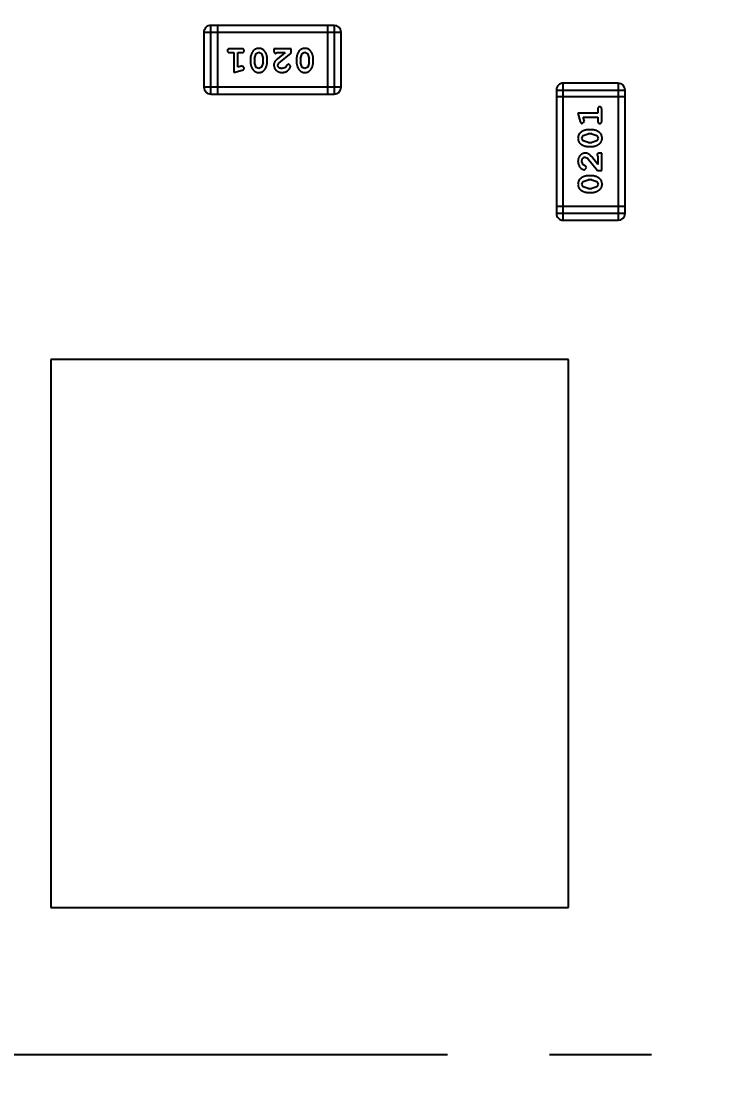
# Model space of a CAD drawing. Header units: millimetres. Extents: x -49 to 153, y -182 to -55.
# Drawn here: x 125.126 to 128.28, y -126.757 to -121.981 of the extents above; entities that cross this region are included whole.
import ezdxf

# ---------------------------------------------------------------- set-up
doc = ezdxf.new("R2010")
doc.units = ezdxf.units.MM
doc.header["$LTSCALE"] = 1.21
doc.header["$MEASUREMENT"] = 0
doc.header["$PDMODE"] = 3
doc.header["$PDSIZE"] = 0.3125
doc.linetypes.add('CENTER', pattern=[0.6, 0.375, -0.075, 0.075, -0.075])
doc.layers.get('0').update_dxf_attribs({"linetype": 'CONTINUOUS'})
doc.layers.get('DEFPOINTS').update_dxf_attribs({"linetype": 'CONTINUOUS'})
doc.layers.add('Dim', color=3, linetype='CONTINUOUS', lineweight=25)
doc.styles.get("Standard").update_dxf_attribs({"font": 'txt', "width": 0.8})
doc.dimstyles.get("Standard").update_dxf_attribs({"dimtxt": 0.15625, "dimasz": 0.1875, "dimexe": 0.125, "dimexo": 0.0625, "dimgap": 0.09, "dimtad": 0, "dimtih": 1, "dimtoh": 1, "dimzin": 4, "dimdsep": 46, "dimtxsty": 'Standard', "dimblk": '_FILLED', "dimblk1": '_FILLED', "dimblk2": '_FILLED', "dimcen": 0.09, "dimazin": 1, "dimtp": 0.01, "dimtm": 0.01, "dimtfac": 1, "dimtofl": 0, "dimtmove": 0, "dimatfit": 3, "dimldrblk": '_FILLED', "dimfxl": 1, "dimtolj": 1, "dimtzin": 4, "dimarcsym": 0})

# ---------------------------------------------------------------- blocks, each defined once
blk = doc.blocks.new('_FILLED')
at = {"color": 0, "linetype": 'ByBlock'}
blk.add_solid([(0, 0), (-1, 0.1667), (-1, -0.1667)], dxfattribs=at)
blk = doc.blocks.new('*D79')
at = {"layer": 'DEFPOINTS', "color": 0}
for p in [(103.9882, -113.9099), (95.9455, -118.3888), (95.7094, -126.5744), (123.0081, -126.5744), (150.6978, -126.5744)]:
    blk.add_point(p, dxfattribs=at)
at = {"layer": 'Dim', "color": 0, "lineweight": -2}
for p, q in [((103.9361, -113.8752), (99.3703, -110.835)), ((95.6469, -126.5744), (94.6096, -126.5744))]:
    blk.add_line(p, q, dxfattribs=at)
for start, end in [(149.38213, 160.15016), (166.19189, 176.95991)]:
    blk.add_arc((123.0081, -126.5744), 28.2735, start, end, dxfattribs=at)
at = {"layer": 'Dim', "color": 0, "lineweight": -2, "xscale": 1.5, "yscale": 1.5, "zscale": 1.5}
for p, rotation in [((99.4744, -110.9043), 57.86208909579157), ((94.7346, -126.5744), 268.4799565881056)]:
    blk.add_blockref('_FILLED', p, dxfattribs=dict(at, rotation=rotation))
at = {"layer": 'Dim', "color": 0, "insert": (95.9455, -118.3888), "char_height": 1.5, "attachment_point": 5, "rotation": 73.171}
blk.add_mtext('\\A1;34%%d', dxfattribs=at)
blk = doc.blocks.new('*D80')
at = {"layer": 'DEFPOINTS', "color": 0}
for p in [(95.7094, -126.5744), (123.0081, -126.5744), (150.6978, -126.5744), (95.977, -134.8087), (104.0987, -139.2733)]:
    blk.add_point(p, dxfattribs=at)
at = {"layer": 'Dim', "color": 0, "lineweight": -2}
for p, q in [((95.6469, -126.5744), (94.6256, -126.5744)), ((104.0468, -139.3081), (99.4459, -142.398))]:
    blk.add_line(p, q, dxfattribs=at)
for start, end in [(183.04181, 193.91939), (199.96454, 210.84213)]:
    blk.add_arc((123.0081, -126.5744), 28.2575, start, end, dxfattribs=at)
at = {"layer": 'Dim', "color": 0, "lineweight": -2, "xscale": 1.5, "yscale": 1.5, "zscale": 1.5}
for p, rotation in [((94.7506, -126.5744), 91.52090279416298), ((99.5496, -142.3283), 302.3630280277945)]:
    blk.add_blockref('_FILLED', p, dxfattribs=dict(at, rotation=rotation))
at = {"layer": 'Dim', "color": 0, "insert": (95.977, -134.8087), "char_height": 1.5, "attachment_point": 5, "rotation": 286.942}
blk.add_mtext('\\A1;34%%d', dxfattribs=at)

msp = doc.modelspace()

# ---------------------------------------------------------------- linework, layer by layer
at = {"color": 6, "linetype": 'Continuous'}
for p, q in [((125.9669, -122.3039), (125.9668, -121.9991)), ((126.5155, -121.9991), (125.9668, -121.9991)), ((125.9973, -121.9991), (125.9973, -122.3039)), ((126.485, -121.9991), (126.485, -122.3039)), ((126.5155, -121.9991), (126.5155, -122.3039)), ((125.9364, -122.0296), (126.546, -122.0295)), ((125.9364, -122.0296), (125.9364, -122.2734)), ((126.546, -122.2734), (126.546, -122.0295)), ((126.1043, -122.1027), (126.0524, -122.1027)), ((126.0524, -122.12), (126.0697, -122.12)), ((126.0697, -122.12), (126.0697, -122.2081)), ((126.087, -122.185), (126.087, -122.12)), ((126.087, -122.12), (126.1043, -122.12)), ((126.1436, -122.1458), (126.1436, -122.1635)), ((126.1609, -122.146), (126.1682, -122.1243)), ((126.1609, -122.146), (126.1609, -122.1632)), ((126.1682, -122.1243), (126.1805, -122.1185)), ((126.1805, -122.1185), (126.1926, -122.1237)), ((126.1926, -122.1237), (126.2003, -122.146)), ((126.2003, -122.1632), (126.2003, -122.146)), ((126.2176, -122.1635), (126.2176, -122.1458)), ((126.2475, -122.1027), (126.2475, -122.1106)), ((126.3245, -122.1027), (126.2475, -122.1027)), ((126.2561, -122.1232), (126.2616, -122.12)), ((126.2616, -122.12), (126.2978, -122.12)), ((126.2978, -122.12), (126.2642, -122.1471)), ((126.2695, -122.1666), (126.3245, -122.1216)), ((126.3245, -122.1216), (126.3245, -122.1027)), ((126.3481, -122.1457), (126.3481, -122.1635)), ((126.3654, -122.146), (126.3727, -122.1242)), ((126.3654, -122.146), (126.3654, -122.1632)), ((126.3727, -122.1242), (126.385, -122.1184)), ((126.385, -122.1184), (126.3971, -122.1237)), ((126.3971, -122.1237), (126.4048, -122.146)), ((126.4048, -122.1632), (126.4048, -122.146)), ((126.4221, -122.1635), (126.4221, -122.1457)), ((126.102, -122.1808), (126.087, -122.185)), ((126.1074, -122.1798), (126.102, -122.1808)), ((126.1153, -122.1891), (126.1074, -122.1798)), ((126.1685, -122.1855), (126.1609, -122.1632)), ((126.1807, -122.1908), (126.1685, -122.1855)), ((126.193, -122.185), (126.1807, -122.1908)), ((126.2003, -122.1632), (126.193, -122.185)), ((126.2648, -122.1763), (126.2695, -122.1666)), ((126.2991, -122.1854), (126.2843, -122.1908)), ((126.3041, -122.1769), (126.2991, -122.1854)), ((126.3126, -122.1704), (126.3041, -122.1769)), ((126.3214, -122.1788), (126.3126, -122.1704)), ((126.373, -122.1855), (126.3654, -122.1632)), ((126.3852, -122.1908), (126.373, -122.1855)), ((126.3975, -122.185), (126.3852, -122.1908)), ((126.4048, -122.1632), (126.3975, -122.185)), ((126.0697, -122.2081), (126.1063, -122.1982)), ((126.546, -122.2734), (125.9364, -122.2734)), ((127.5026, -122.2862), (127.5026, -122.8349)), ((127.5026, -122.2862), (127.8074, -122.2862)), ((127.7769, -122.2557), (127.533, -122.2558)), ((127.5331, -122.8654), (127.533, -122.2558)), ((127.7769, -122.2557), (127.7769, -122.8653)), ((127.8074, -122.8349), (127.8074, -122.2862)), ((125.9669, -122.3039), (126.5155, -122.3039)), ((127.8074, -122.3167), (127.5026, -122.3167)), ((127.6864, -122.3718), (127.6864, -122.3891)), ((127.7037, -122.4237), (127.7037, -122.3718)), ((127.6864, -122.3891), (127.5983, -122.3891)), ((127.5983, -122.3891), (127.6082, -122.4257)), ((127.6174, -122.4347), (127.6267, -122.4268)), ((127.6215, -122.4064), (127.6864, -122.4064)), ((127.6256, -122.4214), (127.6215, -122.4064)), ((127.6267, -122.4268), (127.6256, -122.4214)), ((127.6864, -122.4064), (127.6864, -122.4237)), ((127.6209, -122.4879), (127.6432, -122.4803)), ((127.6607, -122.463), (127.643, -122.463)), ((127.6604, -122.4803), (127.6432, -122.4803)), ((127.6604, -122.4803), (127.6822, -122.4876)), ((127.6157, -122.5), (127.6209, -122.4879)), ((127.6215, -122.5124), (127.6157, -122.5)), ((127.6432, -122.5197), (127.6215, -122.5124)), ((127.6432, -122.5197), (127.6604, -122.5197)), ((127.6827, -122.512), (127.6604, -122.5197)), ((127.6822, -122.4876), (127.688, -122.4999)), ((127.688, -122.4999), (127.6827, -122.512)), ((127.643, -122.537), (127.6607, -122.537)), ((127.6833, -122.5755), (127.6865, -122.581)), ((127.7038, -122.5668), (127.6959, -122.5668)), ((127.7038, -122.6439), (127.7038, -122.5668)), ((127.621, -122.6185), (127.6157, -122.6036)), ((127.6296, -122.6235), (127.621, -122.6185)), ((127.6361, -122.632), (127.6296, -122.6235)), ((127.6302, -122.5842), (127.6399, -122.5889)), ((127.6399, -122.5889), (127.6849, -122.6439)), ((127.6865, -122.6172), (127.6594, -122.5836)), ((127.6865, -122.581), (127.6865, -122.6172)), ((127.6277, -122.6408), (127.6361, -122.632)), ((127.6607, -122.6675), (127.643, -122.6675)), ((127.6849, -122.6439), (127.7038, -122.6439)), ((127.6157, -122.7046), (127.621, -122.6924)), ((127.6215, -122.7169), (127.6157, -122.7046)), ((127.621, -122.6924), (127.6432, -122.6848)), ((127.6433, -122.7242), (127.6215, -122.7169)), ((127.6605, -122.6848), (127.6432, -122.6848)), ((127.6605, -122.6848), (127.6822, -122.6921)), ((127.6828, -122.7165), (127.6605, -122.7242)), ((127.6822, -122.6921), (127.688, -122.7044)), ((127.688, -122.7044), (127.6828, -122.7165)), ((127.643, -122.7415), (127.6607, -122.7415)), ((127.6433, -122.7242), (127.6605, -122.7242)), ((127.8074, -122.8044), (127.5026, -122.8044)), ((127.8074, -122.8349), (127.5026, -122.8349)), ((127.5331, -122.8654), (127.7769, -122.8653)), ((127.5565, -123.4835), (125.2565, -123.4837)), ((125.2565, -123.4837), (125.2567, -125.9212)), ((127.5567, -125.921), (127.5565, -123.4835)), ((125.2567, -125.9212), (127.5567, -125.921))]:
    msp.add_line(p, q, dxfattribs=at)
at = {"color": 4, "linetype": 'CENTER', "ltscale": 5}
msp.add_line((95.7094, -126.5744), (150.6978, -126.5744), dxfattribs=at)
at = {"color": 7, "linetype": 'Continuous'}
msp.add_arc((123.0081, -126.5744), 24.48, 100.97933, 79.01595, dxfattribs=at)
at = {"color": 6, "linetype": 'Continuous'}
for centre, start, end in [((125.9668, -122.0296), 90.0045, 180.0045), ((126.5155, -122.0295), 0.0045, 90.0045), ((125.9669, -122.2734), 180.0045, 270.0045), ((126.5155, -122.2734), 270.0045, 0.0045), ((127.533, -122.2862), 90.0045, 180.0045), ((127.7769, -122.2862), 0.0045, 90.0045), ((127.5331, -122.8349), 180.0045, 270.0045), ((127.7769, -122.8349), 270.0045, 0.0045)]:
    msp.add_arc(centre, 0.0305, start, end, dxfattribs=at)
for points, knots in [([(126.0524, -122.1027), (126.0515, -122.1028), (126.0498, -122.1028), (126.0475, -122.1033), (126.0455, -122.104), (126.044, -122.1051), (126.0428, -122.1064), (126.042, -122.1079), (126.0415, -122.1096), (126.0414, -122.1108), (126.0414, -122.1114)], [0, 0, 0, 0, 0.169012, 0.317488, 0.445429, 0.560977, 0.67065, 0.776666, 0.88492, 1, 1, 1, 1]), ([(126.0414, -122.1114), (126.0414, -122.112), (126.0415, -122.1132), (126.042, -122.1149), (126.0428, -122.1164), (126.044, -122.1177), (126.0455, -122.1188), (126.0475, -122.1195), (126.0498, -122.12), (126.0515, -122.12), (126.0524, -122.12)], [0, 0, 0, 0, 0.11517, 0.223509, 0.328254, 0.438012, 0.553651, 0.682263, 0.830856, 1, 1, 1, 1]), ([(126.1153, -122.1114), (126.1153, -122.1108), (126.1152, -122.1096), (126.1147, -122.1079), (126.1139, -122.1064), (126.1127, -122.105), (126.1112, -122.104), (126.1092, -122.1033), (126.1069, -122.1028), (126.1052, -122.1027), (126.1043, -122.1027)], [0, 0, 0, 0, 0.115051, 0.223278, 0.329269, 0.437893, 0.554681, 0.682591, 0.83103, 1, 1, 1, 1]), ([(126.1043, -122.12), (126.1052, -122.12), (126.1069, -122.12), (126.1092, -122.1195), (126.1112, -122.1187), (126.1127, -122.1177), (126.1139, -122.1163), (126.1147, -122.1149), (126.1152, -122.1132), (126.1153, -122.112), (126.1153, -122.1114)], [0, 0, 0, 0, 0.169102, 0.317658, 0.446239, 0.563118, 0.671828, 0.776546, 0.884858, 1, 1, 1, 1]), ([(126.1805, -122.1011), (126.1791, -122.1012), (126.1763, -122.1013), (126.1722, -122.102), (126.1683, -122.1031), (126.1648, -122.1047), (126.1614, -122.1067), (126.1584, -122.1092), (126.1556, -122.1122), (126.1531, -122.1156), (126.1509, -122.1192), (126.149, -122.1228), (126.1473, -122.1266), (126.146, -122.1303), (126.1449, -122.1341), (126.1442, -122.138), (126.1437, -122.1419), (126.1437, -122.1445), (126.1436, -122.1458)], [0, 0, 0, 0, 0.067217, 0.131051, 0.19272, 0.252824, 0.312745, 0.373449, 0.436041, 0.501494, 0.567761, 0.632087, 0.695096, 0.757109, 0.817993, 0.878657, 0.939311, 1, 1, 1, 1]), ([(126.2176, -122.1458), (126.2176, -122.1447), (126.2175, -122.1426), (126.2172, -122.1394), (126.2167, -122.1363), (126.216, -122.1332), (126.2152, -122.1301), (126.214, -122.1271), (126.2128, -122.1242), (126.2113, -122.1213), (126.2097, -122.1185), (126.2081, -122.116), (126.2064, -122.1137), (126.2048, -122.1116), (126.2031, -122.1097), (126.2014, -122.1081), (126.1997, -122.1066), (126.1973, -122.105), (126.1941, -122.1034), (126.1899, -122.1021), (126.1853, -122.1013), (126.1822, -122.1012), (126.1805, -122.1011)], [0, 0, 0, 0, 0.049886, 0.09882, 0.148132, 0.19689, 0.246038, 0.295176, 0.345305, 0.395692, 0.445312, 0.491875, 0.535813, 0.577009, 0.616081, 0.652689, 0.687585, 0.720206, 0.785062, 0.85223, 0.923759, 1, 1, 1, 1]), ([(126.2475, -122.1106), (126.2475, -122.1116), (126.2475, -122.1136), (126.248, -122.1163), (126.2486, -122.1186), (126.2497, -122.1203), (126.251, -122.1216), (126.2525, -122.1225), (126.2543, -122.1231), (126.2555, -122.1231), (126.2561, -122.1232)], [0, 0, 0, 0, 0.1844, 0.34094, 0.473574, 0.586824, 0.690029, 0.789175, 0.890445, 1, 1, 1, 1]), ([(126.2642, -122.1471), (126.2633, -122.1478), (126.2617, -122.1493), (126.2593, -122.1515), (126.2572, -122.1536), (126.2553, -122.1556), (126.2537, -122.1575), (126.2523, -122.1593), (126.2512, -122.1609), (126.2501, -122.163), (126.249, -122.1655), (126.2481, -122.1687), (126.2476, -122.172), (126.2475, -122.1742), (126.2475, -122.1754)], [0, 0, 0, 0, 0.103002, 0.197728, 0.285279, 0.365235, 0.437224, 0.502446, 0.560545, 0.611446, 0.707576, 0.80349, 0.900532, 1, 1, 1, 1]), ([(126.385, -122.1011), (126.3836, -122.1012), (126.3808, -122.1012), (126.3767, -122.102), (126.3728, -122.1031), (126.3693, -122.1047), (126.3659, -122.1067), (126.3629, -122.1092), (126.3601, -122.1122), (126.3576, -122.1155), (126.3555, -122.1191), (126.3535, -122.1228), (126.3518, -122.1265), (126.3505, -122.1303), (126.3495, -122.1341), (126.3487, -122.1379), (126.3482, -122.1418), (126.3482, -122.1444), (126.3481, -122.1457)], [0, 0, 0, 0, 0.067217, 0.131051, 0.19272, 0.252824, 0.312745, 0.373449, 0.436041, 0.501494, 0.567761, 0.632087, 0.695096, 0.757109, 0.817993, 0.878657, 0.939311, 1, 1, 1, 1]), ([(126.4221, -122.1457), (126.4221, -122.1447), (126.422, -122.1425), (126.4217, -122.1394), (126.4212, -122.1362), (126.4205, -122.1331), (126.4197, -122.1301), (126.4185, -122.1271), (126.4173, -122.1241), (126.4158, -122.1213), (126.4142, -122.1185), (126.4126, -122.116), (126.4109, -122.1137), (126.4093, -122.1116), (126.4076, -122.1097), (126.4059, -122.108), (126.4042, -122.1066), (126.4018, -122.105), (126.3986, -122.1034), (126.3944, -122.1021), (126.3899, -122.1013), (126.3867, -122.1012), (126.385, -122.1011)], [0, 0, 0, 0, 0.049886, 0.09882, 0.148132, 0.19689, 0.246038, 0.295176, 0.345305, 0.395692, 0.445312, 0.491875, 0.535813, 0.577009, 0.616081, 0.652689, 0.687585, 0.720206, 0.785062, 0.85223, 0.923759, 1, 1, 1, 1]), ([(126.1063, -122.1982), (126.1071, -122.198), (126.1087, -122.1975), (126.1108, -122.1967), (126.1124, -122.1958), (126.1136, -122.1947), (126.1144, -122.1936), (126.1149, -122.1922), (126.1153, -122.1907), (126.1153, -122.1896), (126.1153, -122.1891)], [0, 0, 0, 0, 0.187321, 0.344927, 0.475328, 0.579604, 0.674244, 0.773631, 0.882025, 1, 1, 1, 1]), ([(126.1436, -122.1635), (126.1437, -122.1646), (126.1437, -122.1667), (126.144, -122.1699), (126.1445, -122.1731), (126.1452, -122.1762), (126.1461, -122.1792), (126.1472, -122.1822), (126.1485, -122.1852), (126.15, -122.1881), (126.1516, -122.1908), (126.1532, -122.1934), (126.1549, -122.1957), (126.1566, -122.1978), (126.1583, -122.1996), (126.16, -122.2013), (126.1617, -122.2027), (126.1641, -122.2043), (126.1673, -122.2059), (126.1714, -122.2072), (126.176, -122.208), (126.1791, -122.2081), (126.1808, -122.2081)], [0, 0, 0, 0, 0.049855, 0.099516, 0.148482, 0.19758, 0.246804, 0.296268, 0.346517, 0.397047, 0.446826, 0.49336, 0.537801, 0.579207, 0.617974, 0.654833, 0.689171, 0.722088, 0.786392, 0.853518, 0.924186, 1, 1, 1, 1]), ([(126.1808, -122.2081), (126.1822, -122.2081), (126.185, -122.208), (126.1891, -122.2073), (126.1929, -122.2062), (126.1965, -122.2046), (126.1998, -122.2025), (126.2029, -122.2), (126.2057, -122.197), (126.2081, -122.1937), (126.2103, -122.1901), (126.2122, -122.1864), (126.2139, -122.1827), (126.2152, -122.1789), (126.2163, -122.1751), (126.217, -122.1713), (126.2175, -122.1674), (126.2175, -122.1648), (126.2176, -122.1635)], [0, 0, 0, 0, 0.06692, 0.130834, 0.19258, 0.252759, 0.312631, 0.373411, 0.436359, 0.501894, 0.568244, 0.632472, 0.69556, 0.757163, 0.818592, 0.878885, 0.939235, 1, 1, 1, 1]), ([(126.2475, -122.1754), (126.2475, -122.1765), (126.2476, -122.1787), (126.248, -122.1819), (126.2489, -122.185), (126.25, -122.188), (126.2515, -122.1908), (126.2532, -122.1935), (126.2553, -122.1961), (126.2577, -122.1986), (126.2604, -122.2008), (126.2632, -122.2028), (126.2663, -122.2044), (126.2695, -122.2058), (126.2729, -122.2068), (126.2765, -122.2076), (126.2803, -122.208), (126.2828, -122.2081), (126.2841, -122.2081)], [0, 0, 0, 0, 0.060981, 0.120256, 0.178148, 0.236115, 0.293993, 0.352864, 0.413358, 0.476056, 0.539296, 0.602396, 0.665116, 0.728325, 0.792919, 0.859317, 0.928302, 1, 1, 1, 1]), ([(126.2843, -122.1908), (126.2829, -122.1908), (126.2802, -122.1907), (126.2763, -122.1898), (126.273, -122.1885), (126.2701, -122.1865), (126.2678, -122.1843), (126.266, -122.1818), (126.265, -122.1791), (126.2648, -122.1772), (126.2648, -122.1763)], [0, 0, 0, 0, 0.156344, 0.299348, 0.4327, 0.561, 0.682299, 0.791883, 0.89611, 1, 1, 1, 1]), ([(126.2841, -122.2081), (126.2858, -122.2081), (126.2892, -122.2079), (126.2941, -122.2071), (126.2989, -122.2057), (126.3034, -122.2037), (126.3075, -122.2012), (126.3112, -122.1984), (126.3143, -122.1951), (126.3168, -122.1915), (126.3188, -122.188), (126.3203, -122.1847), (126.3212, -122.1816), (126.3213, -122.1797), (126.3214, -122.1788)], [0, 0, 0, 0, 0.098286, 0.193983, 0.289056, 0.384352, 0.477435, 0.566197, 0.652355, 0.737986, 0.818188, 0.887401, 0.94802, 1, 1, 1, 1]), ([(126.3481, -122.1635), (126.3482, -122.1646), (126.3482, -122.1667), (126.3485, -122.1699), (126.349, -122.173), (126.3497, -122.1761), (126.3506, -122.1792), (126.3517, -122.1822), (126.353, -122.1852), (126.3545, -122.1881), (126.3561, -122.1908), (126.3578, -122.1933), (126.3594, -122.1957), (126.3611, -122.1978), (126.3628, -122.1996), (126.3645, -122.2013), (126.3662, -122.2027), (126.3686, -122.2043), (126.3718, -122.2059), (126.376, -122.2072), (126.3805, -122.208), (126.3837, -122.2081), (126.3853, -122.2081)], [0, 0, 0, 0, 0.049855, 0.099516, 0.148482, 0.19758, 0.246804, 0.296268, 0.346517, 0.397047, 0.446826, 0.49336, 0.537801, 0.579207, 0.617974, 0.654833, 0.689171, 0.722088, 0.786392, 0.853518, 0.924186, 1, 1, 1, 1]), ([(126.3853, -122.2081), (126.3867, -122.2081), (126.3895, -122.208), (126.3936, -122.2073), (126.3975, -122.2062), (126.401, -122.2046), (126.4043, -122.2025), (126.4074, -122.2), (126.4102, -122.197), (126.4126, -122.1936), (126.4148, -122.1901), (126.4168, -122.1864), (126.4184, -122.1827), (126.4197, -122.1789), (126.4208, -122.1751), (126.4215, -122.1713), (126.422, -122.1674), (126.4221, -122.1648), (126.4221, -122.1635)], [0, 0, 0, 0, 0.06692, 0.130834, 0.19258, 0.252759, 0.312631, 0.373411, 0.436359, 0.501894, 0.568244, 0.632472, 0.69556, 0.757163, 0.818592, 0.878885, 0.939235, 1, 1, 1, 1]), ([(127.6951, -122.3608), (127.6945, -122.3608), (127.6933, -122.3609), (127.6916, -122.3614), (127.6901, -122.3622), (127.6888, -122.3634), (127.6877, -122.3649), (127.687, -122.3669), (127.6865, -122.3692), (127.6865, -122.3709), (127.6864, -122.3718)], [0, 0, 0, 0, 0.11517, 0.223509, 0.328254, 0.438012, 0.553651, 0.682263, 0.830856, 1, 1, 1, 1]), ([(127.7037, -122.3718), (127.7037, -122.3709), (127.7037, -122.3692), (127.7032, -122.3669), (127.7025, -122.3649), (127.7014, -122.3634), (127.7001, -122.3622), (127.6986, -122.3614), (127.6969, -122.3609), (127.6957, -122.3608), (127.6951, -122.3608)], [0, 0, 0, 0, 0.169012, 0.317488, 0.445429, 0.560977, 0.67065, 0.776666, 0.88492, 1, 1, 1, 1]), ([(127.6082, -122.4257), (127.6085, -122.4265), (127.609, -122.4281), (127.6098, -122.4302), (127.6107, -122.4318), (127.6117, -122.433), (127.6129, -122.4338), (127.6143, -122.4343), (127.6158, -122.4347), (127.6168, -122.4347), (127.6174, -122.4347)], [0, 0, 0, 0, 0.187321, 0.344927, 0.475328, 0.579604, 0.674244, 0.773631, 0.882025, 1, 1, 1, 1]), ([(127.6864, -122.4237), (127.6865, -122.4246), (127.6865, -122.4263), (127.687, -122.4286), (127.6877, -122.4305), (127.6888, -122.4321), (127.6901, -122.4333), (127.6916, -122.4341), (127.6933, -122.4346), (127.6945, -122.4347), (127.6951, -122.4347)], [0, 0, 0, 0, 0.169102, 0.317658, 0.446239, 0.563118, 0.671828, 0.776546, 0.884858, 1, 1, 1, 1]), ([(127.6951, -122.4347), (127.6957, -122.4347), (127.6969, -122.4346), (127.6986, -122.4341), (127.7001, -122.4333), (127.7014, -122.4321), (127.7025, -122.4306), (127.7032, -122.4286), (127.7037, -122.4263), (127.7037, -122.4246), (127.7037, -122.4237)], [0, 0, 0, 0, 0.115051, 0.223278, 0.329269, 0.437893, 0.554681, 0.682591, 0.83103, 1, 1, 1, 1]), ([(127.643, -122.463), (127.6419, -122.463), (127.6397, -122.4631), (127.6366, -122.4634), (127.6334, -122.4639), (127.6303, -122.4646), (127.6273, -122.4655), (127.6243, -122.4666), (127.6213, -122.4679), (127.6184, -122.4694), (127.6157, -122.471), (127.6131, -122.4726), (127.6108, -122.4743), (127.6087, -122.476), (127.6068, -122.4777), (127.6052, -122.4794), (127.6038, -122.4811), (127.6022, -122.4835), (127.6006, -122.4867), (127.5993, -122.4908), (127.5985, -122.4954), (127.5984, -122.4985), (127.5983, -122.5002)], [0, 0, 0, 0, 0.049855, 0.099516, 0.148482, 0.19758, 0.246804, 0.296268, 0.346517, 0.397047, 0.446826, 0.49336, 0.537801, 0.579207, 0.617974, 0.654833, 0.689171, 0.722088, 0.786392, 0.853518, 0.924186, 1, 1, 1, 1]), ([(127.7053, -122.4999), (127.7053, -122.4985), (127.7052, -122.4956), (127.7045, -122.4916), (127.7034, -122.4877), (127.7018, -122.4841), (127.6998, -122.4808), (127.6972, -122.4778), (127.6943, -122.475), (127.6909, -122.4725), (127.6873, -122.4703), (127.6836, -122.4684), (127.6799, -122.4667), (127.6762, -122.4654), (127.6723, -122.4643), (127.6685, -122.4636), (127.6646, -122.4631), (127.662, -122.463), (127.6607, -122.463)], [0, 0, 0, 0, 0.067217, 0.131051, 0.19272, 0.252824, 0.312745, 0.373449, 0.436041, 0.501494, 0.567761, 0.632087, 0.695096, 0.757109, 0.817993, 0.878657, 0.939311, 1, 1, 1, 1]), ([(127.5983, -122.5002), (127.5984, -122.5016), (127.5985, -122.5044), (127.5992, -122.5085), (127.6003, -122.5123), (127.6019, -122.5159), (127.604, -122.5192), (127.6065, -122.5223), (127.6094, -122.525), (127.6128, -122.5275), (127.6164, -122.5297), (127.6201, -122.5316), (127.6238, -122.5333), (127.6276, -122.5346), (127.6314, -122.5357), (127.6352, -122.5364), (127.6391, -122.5369), (127.6417, -122.5369), (127.643, -122.537)], [0, 0, 0, 0, 0.06692, 0.130834, 0.19258, 0.252759, 0.312631, 0.373411, 0.436359, 0.501894, 0.568244, 0.632472, 0.69556, 0.757163, 0.818592, 0.878885, 0.939235, 1, 1, 1, 1]), ([(127.6607, -122.537), (127.6618, -122.5369), (127.6639, -122.5369), (127.6671, -122.5366), (127.6702, -122.5361), (127.6733, -122.5354), (127.6764, -122.5345), (127.6793, -122.5334), (127.6823, -122.5321), (127.6852, -122.5307), (127.6879, -122.5291), (127.6905, -122.5275), (127.6928, -122.5258), (127.6949, -122.5242), (127.6967, -122.5225), (127.6984, -122.5208), (127.6998, -122.519), (127.7014, -122.5167), (127.703, -122.5135), (127.7044, -122.5093), (127.7052, -122.5047), (127.7053, -122.5016), (127.7053, -122.4999)], [0, 0, 0, 0, 0.049886, 0.09882, 0.148132, 0.19689, 0.246038, 0.295176, 0.345305, 0.395692, 0.445312, 0.491875, 0.535813, 0.577009, 0.616081, 0.652689, 0.687585, 0.720206, 0.785062, 0.85223, 0.923759, 1, 1, 1, 1]), ([(127.6311, -122.5668), (127.63, -122.5669), (127.6278, -122.567), (127.6246, -122.5674), (127.6215, -122.5682), (127.6185, -122.5694), (127.6156, -122.5708), (127.6129, -122.5726), (127.6103, -122.5747), (127.6079, -122.5771), (127.6057, -122.5798), (127.6037, -122.5826), (127.602, -122.5857), (127.6007, -122.5889), (127.5997, -122.5923), (127.5989, -122.5959), (127.5984, -122.5996), (127.5984, -122.6022), (127.5984, -122.6035)], [0, 0, 0, 0, 0.060981, 0.120256, 0.178148, 0.236115, 0.293993, 0.352864, 0.413358, 0.476056, 0.539296, 0.602396, 0.665116, 0.728325, 0.792919, 0.859317, 0.928302, 1, 1, 1, 1]), ([(127.6594, -122.5836), (127.6586, -122.5827), (127.6572, -122.581), (127.6549, -122.5787), (127.6528, -122.5766), (127.6508, -122.5747), (127.649, -122.5731), (127.6472, -122.5717), (127.6456, -122.5706), (127.6435, -122.5695), (127.641, -122.5684), (127.6378, -122.5675), (127.6345, -122.5669), (127.6323, -122.5669), (127.6311, -122.5668)], [0, 0, 0, 0, 0.103002, 0.197728, 0.285279, 0.365235, 0.437224, 0.502446, 0.560545, 0.611446, 0.707576, 0.80349, 0.900532, 1, 1, 1, 1]), ([(127.6959, -122.5668), (127.6948, -122.5669), (127.6928, -122.5669), (127.6901, -122.5674), (127.6879, -122.568), (127.6862, -122.5691), (127.6849, -122.5704), (127.684, -122.5719), (127.6834, -122.5736), (127.6833, -122.5749), (127.6833, -122.5755)], [0, 0, 0, 0, 0.1844, 0.34094, 0.473574, 0.586824, 0.690029, 0.789175, 0.890445, 1, 1, 1, 1]), ([(127.5984, -122.6035), (127.5984, -122.6052), (127.5985, -122.6086), (127.5994, -122.6135), (127.6008, -122.6183), (127.6028, -122.6228), (127.6052, -122.6269), (127.6081, -122.6305), (127.6114, -122.6337), (127.6149, -122.6362), (127.6185, -122.6382), (127.6218, -122.6396), (127.6248, -122.6406), (127.6268, -122.6407), (127.6277, -122.6408)], [0, 0, 0, 0, 0.098286, 0.193983, 0.289056, 0.384352, 0.477435, 0.566197, 0.652355, 0.737986, 0.818188, 0.887401, 0.94802, 1, 1, 1, 1]), ([(127.6157, -122.6036), (127.6157, -122.6022), (127.6158, -122.5995), (127.6166, -122.5957), (127.618, -122.5923), (127.6199, -122.5895), (127.6222, -122.5871), (127.6247, -122.5854), (127.6274, -122.5844), (127.6293, -122.5842), (127.6302, -122.5842)], [0, 0, 0, 0, 0.156344, 0.299348, 0.4327, 0.561, 0.682299, 0.791883, 0.89611, 1, 1, 1, 1]), ([(127.643, -122.6675), (127.6419, -122.6675), (127.6398, -122.6676), (127.6366, -122.6679), (127.6334, -122.6684), (127.6303, -122.6691), (127.6273, -122.67), (127.6243, -122.6711), (127.6213, -122.6724), (127.6184, -122.6739), (127.6157, -122.6755), (127.6131, -122.6771), (127.6108, -122.6788), (127.6087, -122.6805), (127.6069, -122.6822), (127.6052, -122.6839), (127.6038, -122.6856), (127.6022, -122.688), (127.6006, -122.6912), (127.5993, -122.6953), (127.5985, -122.6999), (127.5984, -122.703), (127.5984, -122.7047)], [0, 0, 0, 0, 0.049855, 0.099516, 0.148482, 0.19758, 0.246804, 0.296268, 0.346517, 0.397047, 0.446826, 0.49336, 0.537801, 0.579207, 0.617974, 0.654833, 0.689171, 0.722088, 0.786392, 0.853518, 0.924186, 1, 1, 1, 1]), ([(127.7053, -122.7044), (127.7053, -122.703), (127.7052, -122.7002), (127.7045, -122.6961), (127.7034, -122.6922), (127.7018, -122.6887), (127.6998, -122.6853), (127.6973, -122.6823), (127.6943, -122.6795), (127.6909, -122.677), (127.6873, -122.6748), (127.6837, -122.6729), (127.6799, -122.6712), (127.6762, -122.6699), (127.6724, -122.6688), (127.6685, -122.6681), (127.6646, -122.6676), (127.662, -122.6676), (127.6607, -122.6675)], [0, 0, 0, 0, 0.067217, 0.131051, 0.19272, 0.252824, 0.312745, 0.373449, 0.436041, 0.501494, 0.567761, 0.632087, 0.695096, 0.757109, 0.817993, 0.878657, 0.939311, 1, 1, 1, 1]), ([(127.5984, -122.7047), (127.5984, -122.7061), (127.5985, -122.7089), (127.5992, -122.713), (127.6003, -122.7168), (127.6019, -122.7204), (127.604, -122.7237), (127.6065, -122.7268), (127.6094, -122.7296), (127.6128, -122.732), (127.6164, -122.7342), (127.6201, -122.7361), (127.6238, -122.7378), (127.6276, -122.7391), (127.6314, -122.7402), (127.6352, -122.7409), (127.6391, -122.7414), (127.6417, -122.7414), (127.643, -122.7415)], [0, 0, 0, 0, 0.06692, 0.130834, 0.19258, 0.252759, 0.312631, 0.373411, 0.436359, 0.501894, 0.568244, 0.632472, 0.69556, 0.757163, 0.818592, 0.878885, 0.939235, 1, 1, 1, 1]), ([(127.6607, -122.7415), (127.6618, -122.7414), (127.6639, -122.7414), (127.6671, -122.7411), (127.6702, -122.7406), (127.6733, -122.7399), (127.6764, -122.7391), (127.6794, -122.7379), (127.6823, -122.7367), (127.6852, -122.7352), (127.6879, -122.7336), (127.6905, -122.732), (127.6928, -122.7303), (127.6949, -122.7287), (127.6968, -122.727), (127.6984, -122.7253), (127.6999, -122.7236), (127.7015, -122.7212), (127.7031, -122.718), (127.7044, -122.7138), (127.7052, -122.7092), (127.7053, -122.7061), (127.7053, -122.7044)], [0, 0, 0, 0, 0.049886, 0.09882, 0.148132, 0.19689, 0.246038, 0.295176, 0.345305, 0.395692, 0.445312, 0.491875, 0.535813, 0.577009, 0.616081, 0.652689, 0.687585, 0.720206, 0.785062, 0.85223, 0.923759, 1, 1, 1, 1])]:
    msp.add_open_spline(points, degree=3, knots=knots, dxfattribs=at)

# ---------------------------------------------------------------- dimensions: what is measured, and where the dimension line sits
at = {"layer": 'Dim'}
for base, line1, picture, middle in [((95.9455, -118.3888), ((123.0081, -126.5744), (103.9882, -113.9099)), '*D79', (95.9455, -118.3888)), ((95.977, -134.8087), ((123.0081, -126.5744), (104.0987, -139.2733)), '*D80', (95.977, -134.8087))]:
    dim = msp.add_angular_dim_2l(base=base, line1=line1, line2=((95.7094, -126.5744), (150.6978, -126.5744)), dimstyle='Standard', override={"dimtxt": 1.5, "dimasz": 1.5, "dimtih": 0, "dimtoh": 0, "dimzin": 0, "dimcen": 0.198, "dimadec": 0, "dimazin": 0, "dimtp": 0, "dimtm": 0, "dimtdec": 4, "dimtzin": 0, "dimarcsym": 1}, dxfattribs=at)
    dim.commit()
    dim.dimension.update_dxf_attribs({"geometry": picture, "text_midpoint": middle})

doc.saveas('drawing.dxf')
